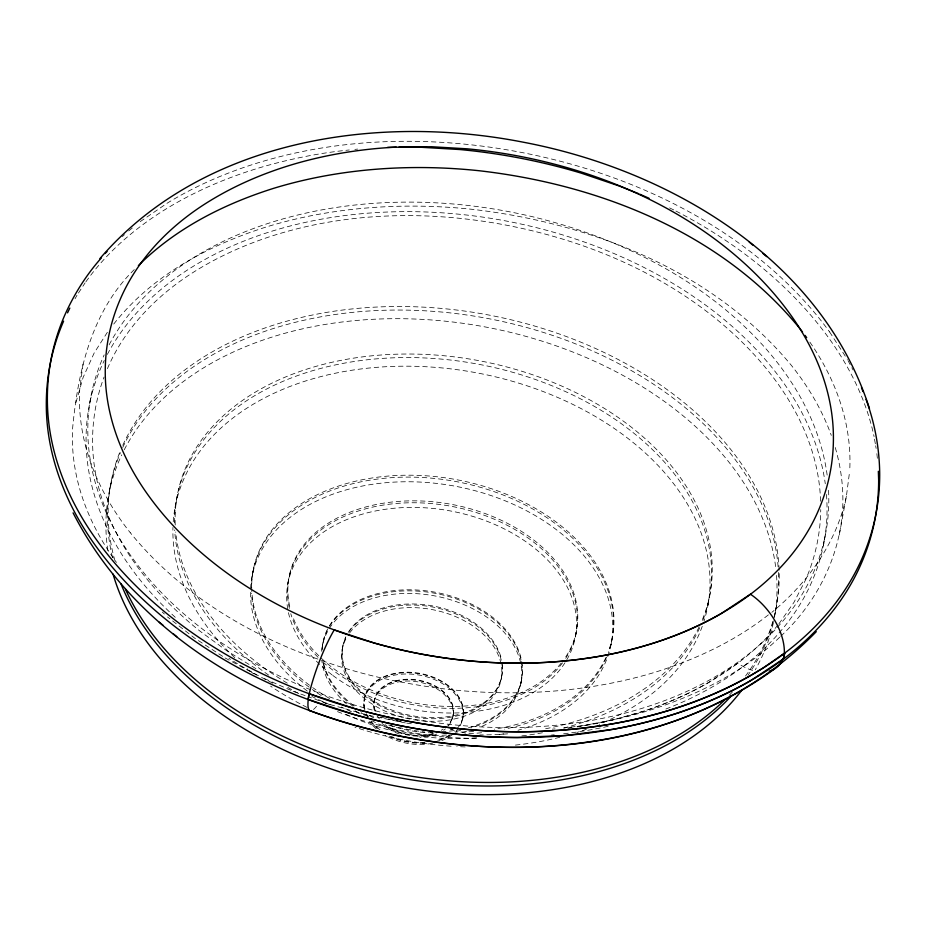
<?xml version="1.0" encoding="UTF-8"?>
<svg xmlns="http://www.w3.org/2000/svg" width="926" height="926" viewBox="0 0 926 926"><rect width="100%" height="100%" fill="white"/><g stroke="black" fill="none" stroke-linecap="round" stroke-linejoin="round"><path stroke-width="0.69" stroke-dasharray="4.63 3.47" d="M134.282 269.593C91.801 311.09 78.039 370.759 72.656 427.847A358.617 247.763 10.4 0 0 116.456 562.418M83.016 364.045L79.729 389.279A358.617 247.763 10.4 0 0 130.288 532.739M780.745 636.255C815.91 603.52 839.546 557.903 842.591 509.647A358.617 247.763 10.4 0 0 834.488 444.966M839.303 534.881L846.387 496.324L849.674 471.079M89.776 402.949L91.524 393.423M109.268 491.949L110.854 483.314M175.014 507.749L176.6 499.114M252.312 575.289L253.168 570.624M287.801 583.82L288.657 579.167M322.526 645.133L323 642.563M342.157 649.855L342.632 647.274M364.254 699.651L364.485 698.378M373.988 701.989L374.22 700.716M452.907 716.481L453.15 715.196M462.653 718.819L462.884 717.534M501.186 679.036L501.66 676.466M520.817 683.758L521.28 681.177M575.44 636.602L576.296 631.949M610.94 645.144L611.785 640.479M707.892 605.546L709.478 596.911M774.553 616.415L775.224 612.711M823.33 545.831L825.078 536.293M75.944 402.602L83.097 377.495L94.197 352.933L107.752 331.693M846.387 496.324C836.572 542.543 807.993 582.697 771.844 612.341M75.029 298.785L76.985 295.301M78.455 293.044L85.088 282.893M85.898 281.793C107.08 251.918 135.462 227.773 166.53 208.674A431.354 298.01 10.4 0 1 264.396 166.344C292.153 158.473 320.558 152.836 349.276 149.977M778.916 623.846L793.883 602.479L805.608 579.85A377.565 260.854 10.4 0 0 820.737 509.624M113.748 324.042C151.876 275.566 208.396 245.297 266.352 226.951A405.6 280.219 10.4 0 1 472.237 209.322C591.899 223.039 713.923 271.237 792.031 366.187A358.617 247.763 10.4 0 1 831.293 435.382M778.048 624.865C760.651 646.255 739.017 663.884 715.613 678.33A375.018 259.095 10.4 0 1 645.515 710.566L614.112 719.618L576.979 726.875M779.68 637.227C743.358 672.519 696.734 695.241 648.906 710.531A405.6 280.219 10.4 0 1 563.459 728.033M122.325 236.616L124.454 234.683M128.691 230.944L134.964 225.863M768.372 614.864C735.094 641.093 696.202 659.185 655.978 671.963A405.6 280.219 10.4 0 1 450.094 689.604C405.576 684.326 361.314 675.204 319.227 659.578M140.185 221.638L167.583 202.933A431.354 298.01 10.4 0 1 265.449 160.603C328.811 142.303 395.645 137.754 461.183 143.819A431.354 298.01 10.4 0 1 582.269 167.398C644.913 186.242 704.802 215.411 756.148 256.166A431.597 298.184 10.4 0 1 829.557 331.89M577.303 726.806L588.091 725.058A368.826 254.812 10.4 0 0 708.471 682.624L737.767 663.201A52.55 32.132 52.8 0 0 753.046 670.551M568.518 728.067L571.33 727.662M567.765 728.137L571.863 727.605M354.878 149.387L357.679 149.086M453.219 729.457L450.464 729.156A368.826 254.812 10.4 0 0 453.265 729.538M406.734 723.113L412.313 723.889M405.333 722.917L367.402 715.022L329.795 704.466L308.08 696.676M317.873 659.092C246.2 633.685 178.602 592.223 130.3 532.728M293.137 691.328L306.714 696.19M264.547 678.631L291.84 690.75M669.591 207.91L674.672 210.387M675.911 211.047C703.841 225.435 730.429 242.427 755.095 261.908A431.597 298.184 10.4 0 1 828.504 337.643C849.871 367.263 866.493 400.703 874.075 436.586M225.076 657.935L256.78 675.054M255.923 668.676L227.206 651.047L200.687 631.694A377.565 260.854 10.4 0 1 136.481 565.485C110.194 529.475 92.577 486.023 92.588 441.007A377.576 260.866 10.4 0 1 104.048 377.056M222.657 656.36L194.761 638.222L167.49 616.947M162.293 612.074L164.377 614.019M829.569 331.89L847.383 359.415M848.008 360.584L853.031 369.96M874.526 439.213L875.452 444.48M875.672 445.8L876.135 448.427M876.876 453.682L877.431 458.949M820.54 501.232C819.487 458.15 801.951 416.908 776.891 382.369A377.576 260.866 10.4 0 0 712.661 316.113C667.75 280.451 615.339 254.951 560.554 238.457A377.357 260.715 10.4 0 0 454.608 217.83C397.289 212.517 338.812 216.51 283.379 232.507A377.357 260.715 10.4 0 0 197.77 269.547C159.272 292.894 125.739 326.218 107.717 367.958A377.576 260.866 10.4 0 0 106.617 370.539M828.55 490.271A373.699 258.18 10.4 0 1 409.963 718.472A373.699 258.18 10.4 0 1 104.175 354.878M109.106 344.866A373.699 258.18 10.4 0 1 505.99 211.116A373.699 258.18 10.4 0 1 827.543 478.244M826.443 494.461A373.699 258.18 10.4 0 1 664.301 709.617M608.116 726.32A373.699 258.18 10.4 0 1 562.684 733.901M554.211 734.804A373.699 258.18 10.4 0 1 551.364 735.082M272.881 683.203A373.699 258.18 10.4 0 1 228.965 658.386M175.257 617.306A373.699 258.18 10.4 0 1 104.268 360.492M107.358 354.403A373.699 258.18 10.4 0 1 501.429 220.133A373.699 258.18 10.4 0 1 825.274 483.754M316.542 706.283A52.55 9.538 -69.4 0 1 313.486 709.478M400.75 721.551A368.826 254.812 10.4 0 1 377.796 716.354M401.132 721.574A375.018 259.095 10.4 0 1 392.983 719.861M809.868 342.122A358.617 247.763 10.4 0 1 849.686 471.079M555.102 728.901A405.6 280.219 10.4 0 1 552.301 729.167M174.47 522.958A270.89 187.156 10.4 0 1 478.001 364.161A270.89 187.156 10.4 0 1 702.394 621.52M699.686 627.863A270.89 187.156 10.4 0 1 564.108 727.94M542.439 732.755A270.89 187.156 10.4 0 1 519.301 736.205M476.45 738.462A270.89 187.156 10.4 0 1 334.795 710.543M298.751 693.597A270.89 187.156 10.4 0 1 287.812 687.405M268.667 675.123A270.89 187.156 10.4 0 1 174.667 529.927M702.267 626.3A270.89 187.156 10.4 0 1 599.215 724.306M586.389 729.248A270.89 187.156 10.4 0 1 577.141 732.362M559.813 737.27A270.89 187.156 10.4 0 1 512.24 745.418M465.199 746.912A270.89 187.156 10.4 0 1 456.819 746.553M451.112 746.206A270.89 187.156 10.4 0 1 354.889 727.165M307.154 707.441A270.89 187.156 10.4 0 1 270.612 686.166M253.562 673.792A270.89 187.156 10.4 0 1 247.161 668.618M234.787 657.68A270.89 187.156 10.4 0 1 172.942 527.426M173.231 521.789A270.89 187.156 10.4 0 1 476.462 372.796A270.89 187.156 10.4 0 1 704.073 620.964M773.326 620.848A338.453 233.827 10.4 0 1 748.023 675.17M112.521 557.533A338.453 233.827 10.4 0 1 120.426 452.675M122.718 447.513A338.453 233.827 10.4 0 1 484.541 317.896A338.453 233.827 10.4 0 1 778.106 566.793M778.442 572.442A338.453 233.827 10.4 0 1 774.333 616.797M773.36 622.712A338.453 233.827 10.4 0 1 755.269 669.799M107.856 550.588A338.453 233.827 10.4 0 1 121.734 454.863M124.246 449.781A338.453 233.827 10.4 0 1 482.955 326.531A338.453 233.827 10.4 0 1 775.826 568.367M776.52 575.428A338.453 233.827 10.4 0 1 774.437 617.248M122.776 445.267A338.453 233.827 10.4 0 1 566.388 336.543A338.453 233.827 10.4 0 1 745.523 676.015M732.443 691.896A338.453 233.827 10.4 0 1 728.612 695.958M114.917 560.624A338.453 233.827 10.4 0 1 120.53 450.441M175.245 524.996A270.89 187.156 10.4 0 1 477.631 360.434A270.89 187.156 10.4 0 1 701.457 621.797M699.153 626.833A270.89 187.156 10.4 0 1 543.087 729.225M507.598 733.855A270.89 187.156 10.4 0 1 479.853 734.943M330.142 704.825A270.89 187.156 10.4 0 1 311.935 696.526M287.28 683.157A270.89 187.156 10.4 0 1 175.743 531.987M364.786 709.571A50.131 34.632 10.4 0 1 418.946 673.723A50.131 34.632 10.4 0 1 459.62 725.625M450.094 735.175A50.131 34.632 10.4 0 1 439.086 740.383M424.872 743.046A50.131 34.632 10.4 0 1 389.395 736.135M377.345 728.357A50.131 34.632 10.4 0 1 370.967 721.771M367.784 717.025A50.131 34.632 10.4 0 1 366.546 714.571M375.157 711.261A40.119 27.722 10.4 0 1 419.304 680.807A40.119 27.722 10.4 0 1 447.918 725.428M433.785 733.982A40.119 27.722 10.4 0 1 384.903 724.537M379.359 718.842A40.119 27.722 10.4 0 1 377.588 716.296M364.879 709.05A50.131 34.632 10.4 0 1 424.293 674.29A50.131 34.632 10.4 0 1 454.631 731.181M449.376 735.175A50.131 34.632 10.4 0 1 436.065 740.754M424.965 742.525A50.131 34.632 10.4 0 1 391.582 736.587M379.949 729.827A50.131 34.632 10.4 0 1 371.06 721.25M367.888 716.492A50.131 34.632 10.4 0 1 366.638 714.05M375.25 710.74A40.119 27.722 10.4 0 1 419.409 680.286A40.119 27.722 10.4 0 1 448.01 724.908M443.126 729.075A40.119 27.722 10.4 0 1 441.239 730.255M432.766 733.786A40.119 27.722 10.4 0 1 386.929 725.521M364.045 708.332A50.131 34.632 10.4 0 1 423.969 676.084A50.131 34.632 10.4 0 1 456.217 731.065M452.177 734.781A50.131 34.632 10.4 0 1 441.829 740.592M432.511 743.289A50.131 34.632 10.4 0 1 385.147 735.279M376.315 728.936A50.131 34.632 10.4 0 1 369.578 721.493M374.185 710.01A40.119 27.722 10.4 0 1 420.161 682.312A40.119 27.722 10.4 0 1 448.358 725.938M445.406 728.901A40.119 27.722 10.4 0 1 443.704 730.244M436.817 734.063A40.119 27.722 10.4 0 1 419.825 737.432M399.349 734.04A40.119 27.722 10.4 0 1 382.056 723.438M329.587 626.254A101.015 69.786 10.4 0 1 488.731 615.582A101.015 69.786 10.4 0 1 470.848 727.975M460.558 730.498A101.015 69.786 10.4 0 1 453.867 731.633M432.94 732.871A101.015 69.786 10.4 0 1 387.913 724.78A182.688 126.214 10.4 0 0 424.895 732.038M368.687 716.342A101.015 69.786 10.4 0 1 360.503 711.527M352.933 706.214A101.015 69.786 10.4 0 1 322.584 660.064M322.063 649.971A101.015 69.786 10.4 0 1 327.086 630.733M349.322 631.451A80.851 55.849 10.4 0 1 485.93 633.778A80.851 55.849 10.4 0 1 435 718.692A80.851 55.849 10.4 0 1 346.266 636.544M322.248 648.918A101.015 69.786 10.4 0 1 409.165 589.793A101.015 69.786 10.4 0 1 518.062 649.149A101.015 69.786 10.4 0 1 467.248 727.963M454.053 730.568A101.015 69.786 10.4 0 1 441.621 731.702M373.803 717.8A101.015 69.786 10.4 0 1 366.476 713.969M354.172 705.936A101.015 69.786 10.4 0 1 322.989 660.273M502.309 664.544A80.851 55.849 10.4 0 1 412.95 715.879A80.851 55.849 10.4 0 1 345.826 636.799M348.199 632.4A80.851 55.849 10.4 0 1 431.493 605.708A80.851 55.849 10.4 0 1 501.452 659.254M321.658 651.302A101.015 69.786 10.4 0 1 470.362 607.537A101.015 69.786 10.4 0 1 478.869 727.628M466.588 731.598A101.015 69.786 10.4 0 1 461.403 732.813M446.529 734.978A101.015 69.786 10.4 0 1 371.882 720.822M358.906 713.367A101.015 69.786 10.4 0 1 354.554 710.346M346.521 703.876A101.015 69.786 10.4 0 1 321.785 660.099M349.553 633.048A80.851 55.849 10.4 0 1 486.775 637.725A80.851 55.849 10.4 0 1 431.805 721.285A80.851 55.849 10.4 0 1 346.926 637.053M251.351 587.929A182.688 126.214 10.4 0 1 454.423 481.254A182.688 126.214 10.4 0 1 608.475 652.274M606.576 657.113A182.688 126.214 10.4 0 1 504.601 729.144M481.601 732.732A182.688 126.214 10.4 0 1 464.817 733.867M433.368 732.941A182.688 126.214 10.4 0 1 430.497 732.663M351.556 711.816A182.688 126.214 10.4 0 1 341.439 707.024M321.218 695.507A182.688 126.214 10.4 0 1 312.375 689.511M309.18 687.173A182.688 126.214 10.4 0 1 251.467 593.126M289.387 608.37A146.215 101.027 10.4 0 1 450.152 506.094A146.215 101.027 10.4 0 1 565.705 658.317M562.58 662.796A146.215 101.027 10.4 0 1 322.144 661.233M318.058 657.321A146.215 101.027 10.4 0 1 290.764 613.649M309.527 685.263A182.688 126.214 10.4 0 1 281.539 519.37A182.688 126.214 10.4 0 1 505.943 494.079A182.688 126.214 10.4 0 1 608.382 651.58M605.87 657.599A182.688 126.214 10.4 0 1 494.264 729.202M473.603 731.54A182.688 126.214 10.4 0 1 455.222 732.096M367.68 716.284A182.688 126.214 10.4 0 1 353.2 710.473M329.668 698.551A182.688 126.214 10.4 0 1 312.722 687.601M289.734 606.461A146.215 101.027 10.4 0 1 452.351 504.52A146.215 101.027 10.4 0 1 564.536 658.652M561.225 663.074A146.215 101.027 10.4 0 1 416.052 703.274A146.215 101.027 10.4 0 1 292.396 615.686M307.282 691.039A182.688 126.214 10.4 0 1 313.787 502.401A182.688 126.214 10.4 0 1 580.857 552.151A182.688 126.214 10.4 0 1 517.958 730.278M503.744 733.809A182.688 126.214 10.4 0 1 497.1 735.094M476.589 737.779A182.688 126.214 10.4 0 1 343.083 712.916M326.114 703.737A182.688 126.214 10.4 0 1 320.361 700.172M332.816 675.448A146.215 101.027 10.4 0 0 572.893 646.417A146.215 101.027 10.4 0 0 389.163 508.779A146.215 101.027 10.4 0 0 332.816 675.448"/><path stroke-width="1.39" d="M67.552 312.838L69.82 308.069M99.869 258.632C202.204 139.687 376.65 113.227 523.989 142.338C670.331 170.257 821.975 259.928 869.479 408.551M101.478 257.764C86.28 274.895 73.93 294.503 64.646 315.43A431.597 298.184 10.4 0 0 47.365 398.932C47.33 450.383 67.482 500.052 97.519 541.212A431.585 298.172 10.4 0 0 170.928 616.89C222.286 657.657 282.175 686.837 344.785 705.751A428.68 296.17 10.4 0 0 445.429 727.107C501.302 734.144 558.251 733.38 613.753 723.623A421.596 291.273 10.4 0 0 751.356 675.112L763.012 668.086L784.843 652.911A52.55 32.132 52.8 0 1 769.344 671.13M105.089 253.55L107.069 251.525M816.281 631.671C687.335 764.297 474.945 771.497 309.932 710.682M138.379 265.6C175.593 228.421 223.664 204.137 273.425 188.395A405.6 280.219 10.4 0 1 479.321 170.754C598.972 184.471 721.007 232.681 799.115 327.63A358.617 247.763 10.4 0 1 802.553 332.04M774.53 668.954C674.209 742.247 541.965 759.146 421.585 740.059C281.597 717.766 139.56 642.945 73.085 512.854M396.282 147.13C362.39 148.82 328.672 154.156 296.042 163.508A377.357 260.715 10.4 0 0 210.434 200.548C171.935 223.895 138.402 257.22 120.38 298.959A377.576 260.866 10.4 0 0 105.251 372.009C105.228 417.024 122.869 460.477 149.144 496.486A377.565 260.854 10.4 0 0 213.362 562.695C258.285 598.346 310.673 623.893 365.457 640.433A375.018 259.095 10.4 0 0 453.497 659.115C502.378 665.262 552.197 664.602 600.754 656.071A368.826 254.812 10.4 0 0 721.134 613.625L750.43 594.203A52.55 32.132 52.8 0 1 783.79 658.664L750.315 680.865A421.596 291.273 10.4 0 1 612.688 729.352L565.821 735.476L517.507 737.524A421.596 291.273 10.4 0 1 354.774 714.745L308.069 699.431A52.55 9.538 -69.4 0 1 334.251 629.877L375.111 643.292A368.826 254.812 10.4 0 0 517.472 663.19M387.577 147.373L431.585 146.736L467.283 148.831A377.357 260.715 10.4 0 1 573.217 169.458C628.013 185.941 680.402 211.464 725.336 247.115A377.576 260.866 10.4 0 1 789.554 313.37C815.829 349.368 833.446 392.832 833.412 437.836A377.565 260.854 10.4 0 1 818.26 510.851C800.238 552.579 766.74 585.938 728.276 609.331A375.018 259.095 10.4 0 1 658.178 641.568C612.908 656.627 565.103 663.155 517.472 663.201M399.06 147.026L419.316 147.165L460.118 149.561A431.354 298.01 10.4 0 1 581.215 173.139L619.818 186.195L638.558 193.65M639.866 194.228L649.022 198.257M749.227 242.091L752.884 245.135M762.839 253.388L766.728 256.618M159.295 622.191L163.184 625.42M173.139 633.662L176.808 636.706M861.469 387.67L862.986 391.571M866.03 399.384C874.862 423.275 879.503 448.693 879.7 474.181A431.585 298.172 10.4 0 1 862.384 557.637C841.78 605.338 803.479 643.466 759.528 670.204A428.68 296.17 10.4 0 1 679.395 707.047C627.654 724.271 572.997 731.725 518.56 731.783A421.596 291.273 10.4 0 1 355.827 709.003L309.122 693.69A52.55 9.538 -69.4 0 0 310.939 710.798M878.334 471.276L878.647 479.923A431.585 298.172 10.4 0 1 861.33 563.378C840.727 611.079 802.425 649.207 758.475 675.957A428.68 296.17 10.4 0 1 678.341 712.8C603.277 737.605 522.553 742.571 444.376 732.848A428.68 296.17 10.4 0 1 343.731 711.492C281.11 692.59 221.233 663.386 169.875 622.642A431.585 298.172 10.4 0 1 96.466 546.953C66.429 505.804 46.288 456.124 46.3 404.674A431.597 298.184 10.4 0 1 63.593 321.172M805.053 335.386A358.617 247.763 10.4 0 1 806.685 337.62M731.795 695.426A338.453 233.827 10.4 0 1 401.085 778.048A338.453 233.827 10.4 0 1 120.901 583.646M741.668 690.356A338.453 233.827 10.4 0 1 398.585 786.521A338.453 233.827 10.4 0 1 113.053 574.097M725.66 698.968A338.453 233.827 10.4 0 1 401.734 774.518A338.453 233.827 10.4 0 1 125.404 589.121"/></g></svg>
